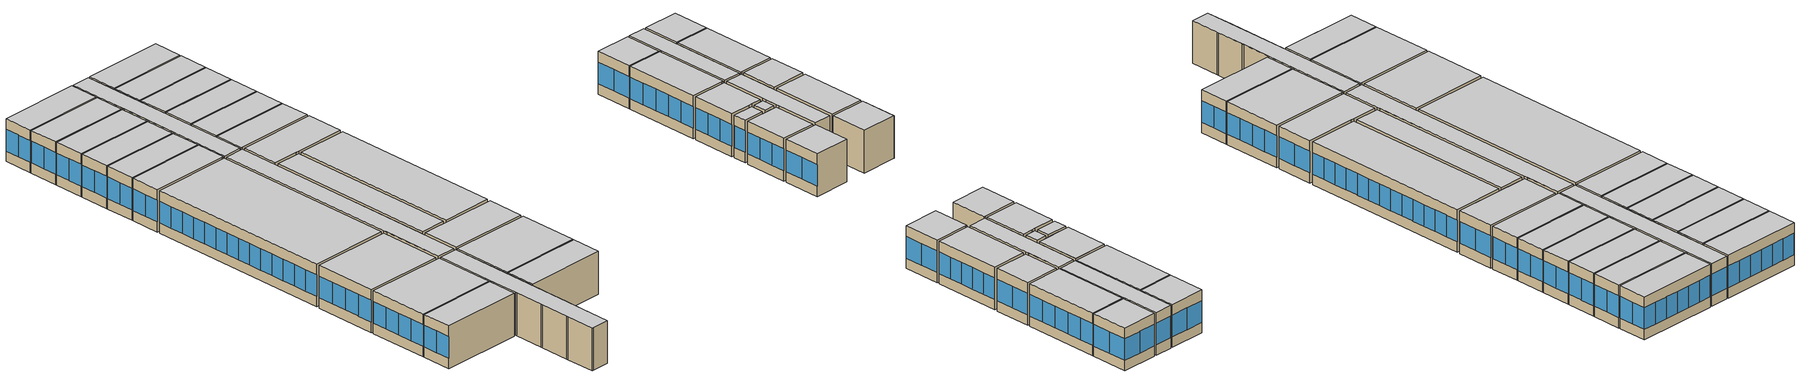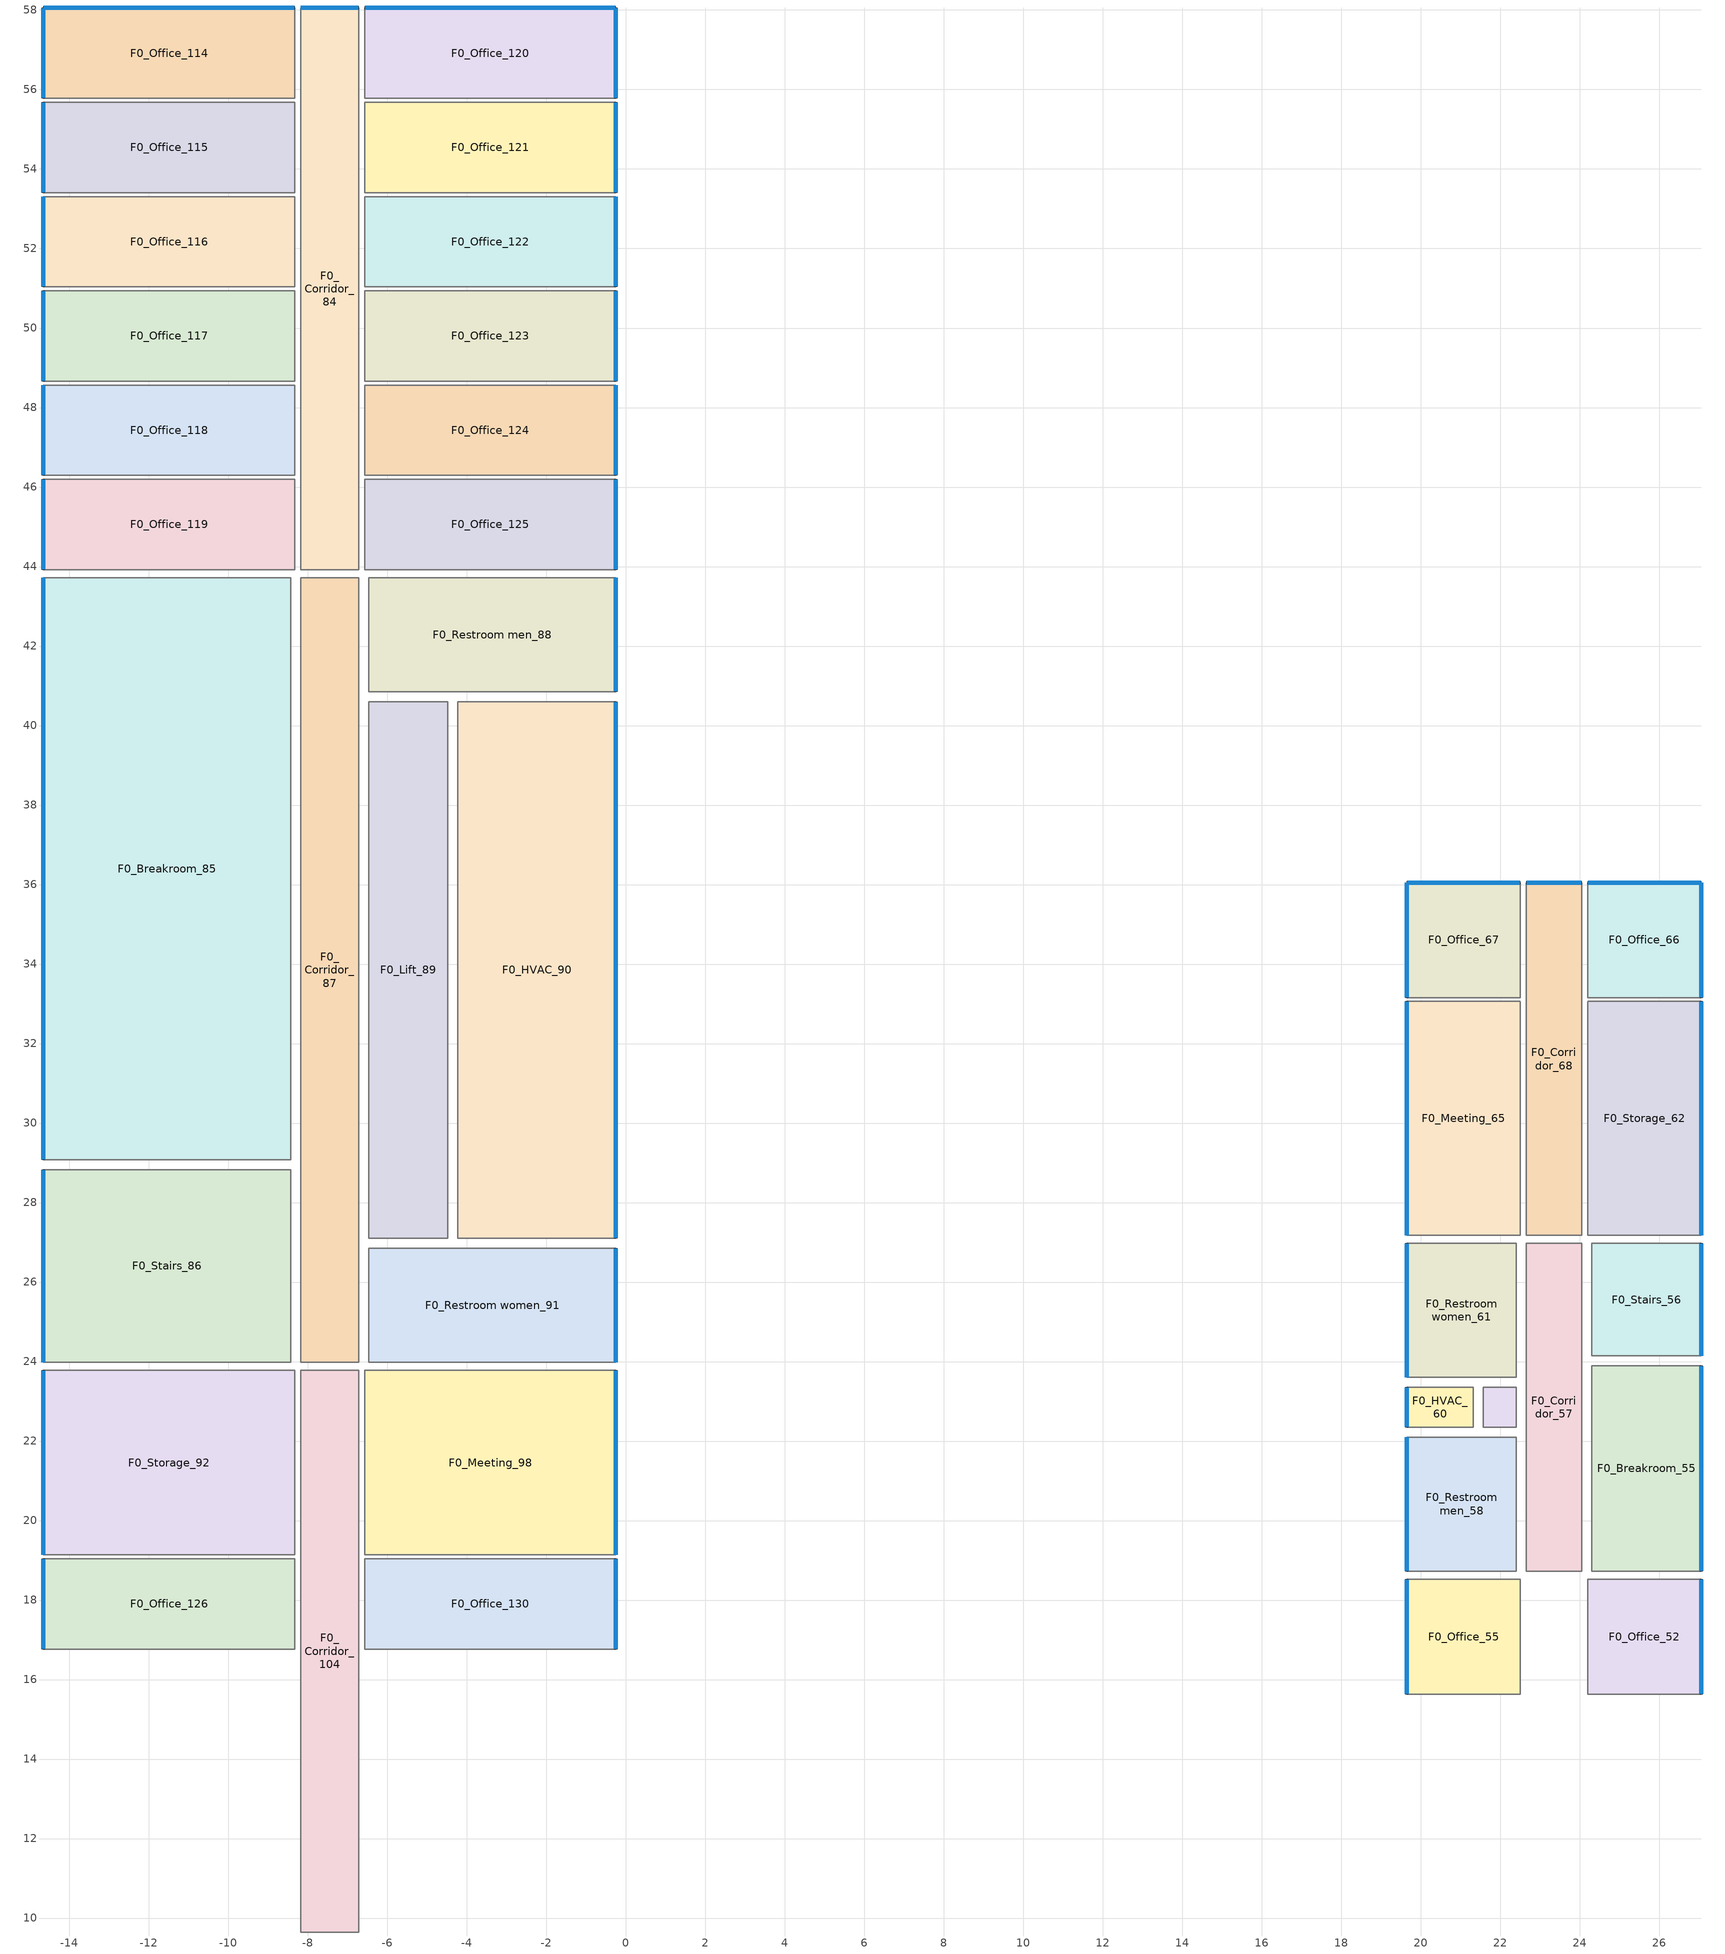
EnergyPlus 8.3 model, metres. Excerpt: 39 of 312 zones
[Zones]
F0_Office_52
 floor to F0_Office_33 (Geschossdecke): 27.05,15.63 24.2,15.63 24.2,18.53 27.05,18.53 z7.15
 wall outside (Aussenwand): 27.05,15.63 27.05,18.53 z7.15:10.43
 wall to F0_Corridor_54 (BüroTrennwandFlur): 24.2,18.53 24.2,15.63 z7.15:10.42
 wall adiabatic (BüroTrennwandFlur): 24.3,18.53 24.2,18.53 z7.15:10.42
 wall to F0_Breakroom_55 (BürotrennwandKern): 27.05,18.53 24.3,18.53 z7.15:10.42
 wall to F0_Office_51 (Bürotrennwand): 24.2,15.63 27.05,15.63 z7.15:10.42
 window (WindowConstruction_1001): 27.05,15.64 27.05,17.08 / 27.05,17.09 27.05,18.52 z7.95:9.6
 ceiling to F0_Office_73 (Geschossdecke_Rev): 27.05,18.53 24.2,18.53 24.2,15.63 27.05,15.63 z10.43
F0_Office_55
 floor to F0_Office_36 (Geschossdecke): 22.5,15.63 19.65,15.63 19.65,18.53 22.5,18.53 z7.15
 wall outside (Aussenwand): 19.65,18.53 19.65,15.63 z7.15:10.43
 wall adiabatic (BüroTrennwandFlur): 22.5,18.53 22.4,18.53 z7.15:10.42
 wall to F0_Restroom men_58 (BürotrennwandKern): 22.4,18.53 19.65,18.53 z7.15:10.42
 wall to F0_Corridor_54 (BüroTrennwandFlur): 22.5,15.63 22.5,18.53 z7.15:10.42
 wall to F0_Office_54 (Bürotrennwand): 19.65,15.63 22.5,15.63 z7.15:10.42
 window (WindowConstruction_1001): 19.65,18.52 19.65,17.09 / 19.65,17.08 19.65,15.64 z7.95:9.6
 ceiling to F0_Office_76 (Geschossdecke_Rev): 22.5,18.53 19.65,18.53 19.65,15.63 22.5,15.63 z10.43
F0_Office_66
 floor to F0_Office_48 (Geschossdecke): 27.05,33.16 24.2,33.16 24.2,36.05 27.05,36.05 z7.15
 wall outside (Aussenwand): 27.05,33.16 27.05,36.05 24.2,36.05 z7.15:10.43
 wall to F0_Corridor_68 (BüroTrennwandFlur): 24.2,36.05 24.2,33.16 z7.15:10.42
 wall to F0_Storage_62 (Bürotrennwand): 24.2,33.16 27.05,33.16 z7.15:10.42
 window (WindowConstruction_1001): 27.04,36.05 25.63,36.05 / 25.62,36.05 24.21,36.05 / 27.05,33.17 27.05,34.6 / 27.05,34.61 27.05,36.04 z7.95:9.6
 ceiling to F0_Office_87 (Geschossdecke_Rev): 27.05,36.05 24.2,36.05 24.2,33.16 27.05,33.16 z10.43
F0_Office_67
 floor to F0_Office_49 (Geschossdecke): 22.5,33.16 19.65,33.16 19.65,36.05 22.5,36.05 z7.15
 wall outside (Aussenwand): 22.5,36.05 19.65,36.05 19.65,33.16 z7.15:10.43
 wall to F0_Corridor_68 (BüroTrennwandFlur): 22.5,33.16 22.5,36.05 z7.15:10.42
 wall to F0_Meeting_65 (Bürotrennwand): 19.65,33.16 22.5,33.16 z7.15:10.42
 window (WindowConstruction_1001): 19.65,36.04 19.65,34.61 / 19.65,34.6 19.65,33.17 / 22.49,36.05 21.08,36.05 / 21.07,36.05 19.66,36.05 z7.95:9.6
 ceiling to F0_Office_90 (Geschossdecke_Rev): 22.5,36.05 19.65,36.05 19.65,33.16 22.5,33.16 z10.43
F0_Corridor_68
 floor to F0_Corridor_45 (Geschossdecke): 24.05,27.17 22.65,27.17 22.65,36.05 24.05,36.05 z7.15
 wall outside (Aussenwand): 24.05,36.05 22.65,36.05 z7.15:10.43
 wall adiabatic (BüroTrennwandFlur): 22.65,33.16 22.65,33.06 / 24.05,33.06 24.05,33.16 z7.15:10.42
 wall to F0_Meeting_65 (BüroTrennwandFlur): 22.65,33.06 22.65,27.17 z7.15:10.42
 wall to F0_Storage_62 (BüroTrennwandFlur): 24.05,27.17 24.05,33.06 z7.15:10.42
 wall to F0_Corridor_57 (BürotrennwandKern): 22.65,27.17 24.05,27.17 z7.15:10.42
 window (WindowConstruction_1001): 24.04,36.05 22.66,36.05 z7.95:9.61
 ceiling to F0_Corridor_91 (Geschossdecke_Rev): 24.05,36.05 22.65,36.05 22.65,27.17 24.05,27.17 z10.43
F0_Storage_62
 floor to F0_Storage_39 (Geschossdecke): 27.05,27.17 24.2,27.17 24.2,33.06 27.05,33.06 z7.15
 wall outside (Aussenwand): 27.05,27.17 27.05,33.06 z7.15:10.43
 wall adiabatic (BüroTrennwandFlur): 24.2,27.17 24.3,27.17 z7.15:10.42
 wall to F0_Stairs_56 (BürotrennwandKern): 24.3,27.17 27.05,27.17 z7.15:10.42
 window (WindowConstruction_1001): 27.05,27.18 27.05,28.35 / 27.05,28.36 27.05,29.52 / 27.05,29.53 27.05,30.7 / 27.05,30.71 27.05,31.87 / 27.05,31.88 27.05,33.05 z7.95:9.6
 ceiling to F0_Storage_85 (Geschossdecke_Rev): 27.05,33.06 24.2,33.06 24.2,27.17 27.05,27.17 z10.43
F0_Meeting_65
 floor to F0_Meeting_42 (Geschossdecke): 22.5,27.17 19.65,27.17 19.65,33.06 22.5,33.06 z7.15
 wall outside (Aussenwand): 19.65,33.06 19.65,27.17 z7.15:10.43
 wall adiabatic (BüroTrennwandFlur): 22.4,27.17 22.5,27.17 z7.15:10.42
 wall to F0_Restroom women_61 (BürotrennwandKern): 19.65,27.17 22.4,27.17 z7.15:10.42
 window (WindowConstruction_1001): 19.65,33.05 19.65,31.88 / 19.65,31.87 19.65,30.71 / 19.65,30.7 19.65,29.53 / 19.65,29.52 19.65,28.36 / 19.65,28.35 19.65,27.18 z7.95:9.6
 ceiling to F0_Meeting_88 (Geschossdecke_Rev): 22.5,33.06 19.65,33.06 19.65,27.17 22.5,27.17 z10.43
F0_Breakroom_55
 floor to F0_Breakroom_32 (Geschossdecke): 27.05,18.73 24.3,18.73 24.3,23.89 27.05,23.89 z7.15
 wall outside (Aussenwand): 27.05,18.73 27.05,23.89 z7.15:10.43
 wall to F0_Corridor_57 (TreppeKern): 24.3,23.89 24.3,18.73 z7.15:10.42
 wall to F0_Stairs_56 (TreppeKern): 27.05,23.89 24.3,23.89 z7.15:10.42
 window (WindowConstruction_1001): 27.05,18.74 27.05,19.76 / 27.05,19.77 27.05,20.79 / 27.05,20.8 27.05,21.82 / 27.05,21.83 27.05,22.85 / 27.05,22.86 27.05,23.88 z7.95:9.61
 ceiling to F0_Breakroom_78 (Geschossdecke_Rev): 27.05,23.89 24.3,23.89 24.3,18.73 27.05,18.73 z10.43
F0_Restroom men_58
 floor to F0_Restroom men_35 (Geschossdecke): 22.4,18.73 19.65,18.73 19.65,22.1 22.4,22.1 z7.15
 wall outside (Aussenwand): 19.65,22.1 19.65,18.73 z7.15:10.43
 wall adiabatic (BüroTrennwandFlur): 21.57,22.1 21.32,22.1 z7.15:10.42
 wall to F0_Lift_59 (TreppeKern): 22.4,22.1 21.57,22.1 z7.15:10.42
 wall to F0_HVAC_60 (TreppeKern): 21.32,22.1 19.65,22.1 z7.15:10.42
 wall to F0_Corridor_57 (TreppeKern): 22.4,18.73 22.4,22.1 z7.15:10.42
 window (WindowConstruction_1001): 19.65,22.09 19.65,20.98 / 19.65,20.97 19.65,19.86 / 19.65,19.85 19.65,18.74 z7.95:9.61
 ceiling to F0_Restroom men_81 (Geschossdecke_Rev): 22.4,22.1 19.65,22.1 19.65,18.73 22.4,18.73 z10.43
F0_Corridor_57
 floor to F0_Corridor_34 (Geschossdecke): 24.05,18.73 22.65,18.73 22.65,26.97 24.05,26.97 z7.15
 wall adiabatic (BüroTrennwandFlur): 22.65,22.35 22.65,22.1 / 22.65,23.6 22.65,23.35 / 24.05,23.89 24.05,24.14 z7.15:10.42
 wall to F0_Lift_59 (TreppeKern): 22.65,23.35 22.65,22.35 z7.15:10.42
 wall to F0_Restroom women_61 (TreppeKern): 22.65,26.97 22.65,23.6 z7.15:10.42
 wall to F0_Stairs_56 (TreppeKern): 24.05,24.14 24.05,26.97 z7.15:10.42
 wall to F0_Corridor_54 (BürotrennwandKern): 22.65,18.73 24.05,18.73 z7.15:10.42
 ceiling to F0_Corridor_80 (Geschossdecke_Rev): 24.05,26.97 22.65,26.97 22.65,18.73 24.05,18.73 z10.43
F0_Lift_59
 floor to F0_Lift_36 (Geschossdecke): 22.4,22.35 21.57,22.35 21.57,23.35 22.4,23.35 z7.15
 wall to F0_HVAC_60 (TreppeKern): 21.57,23.35 21.57,22.35 z7.15:10.42
 wall to F0_Restroom women_61 (TreppeKern): 22.4,23.35 21.57,23.35 z7.15:10.42
 ceiling to F0_Lift_82 (Geschossdecke_Rev): 22.4,23.35 21.57,23.35 21.57,22.35 22.4,22.35 z10.43
F0_HVAC_60
 floor to F0_HVAC_37 (Geschossdecke): 21.32,22.35 19.65,22.35 19.65,23.35 21.32,23.35 z7.15
 wall outside (Aussenwand): 19.65,23.35 19.65,22.35 z7.15:10.43
 wall to F0_Restroom women_61 (TreppeKern): 21.32,23.35 19.65,23.35 z7.15:10.42
 window (WindowConstruction_1001): 19.65,23.34 19.65,22.36 z7.95:9.62
 ceiling to F0_HVAC_83 (Geschossdecke_Rev): 21.32,23.35 19.65,23.35 19.65,22.35 21.32,22.35 z10.43
F0_Stairs_56
 floor to F0_Stairs_33 (Geschossdecke): 27.05,24.14 24.3,24.14 24.3,26.97 27.05,26.97 z7.15
 wall outside (Aussenwand): 27.05,24.14 27.05,26.97 z7.15:10.43
 window (WindowConstruction_1001): 27.05,24.15 27.05,25.55 / 27.05,25.56 27.05,26.96 z7.95:9.61
 ceiling to F0_Stairs_79 (Geschossdecke_Rev): 27.05,26.97 24.3,26.97 24.3,24.14 27.05,24.14 z10.43
F0_Restroom women_61
 floor to F0_Restroom women_38 (Geschossdecke): 22.4,23.6 19.65,23.6 19.65,26.97 22.4,26.97 z7.15
 wall outside (Aussenwand): 19.65,26.97 19.65,23.6 z7.15:10.43
 wall adiabatic (BüroTrennwandFlur): 21.32,23.6 21.57,23.6 z7.15:10.42
 window (WindowConstruction_1001): 19.65,26.96 19.65,25.85 / 19.65,25.84 19.65,24.73 / 19.65,24.72 19.65,23.61 z7.95:9.61
 ceiling to F0_Restroom women_84 (Geschossdecke_Rev): 22.4,26.97 19.65,26.97 19.65,23.6 22.4,23.6 z10.43
F0_Office_114
 floor to F0_Office_94 (Geschossdecke): -8.33,55.78 -14.65,55.78 -14.65,58.05 -8.33,58.05 z7.15
 wall outside (Aussenwand): -8.33,58.05 -14.65,58.05 -14.65,55.78 z7.15:10.43
 wall to F0_Corridor_84 (BüroTrennwandFlur): -8.33,55.78 -8.33,58.05 z7.15:10.42
 wall to F0_Office_115 (Bürotrennwand): -14.65,55.78 -8.33,55.78 z7.15:10.42
 window (WindowConstruction_1001): -14.65,58.04 -14.65,56.92 / -14.65,56.91 -14.65,55.79 / -8.34,58.05 -9.38,58.05 / -9.39,58.05 -10.43,58.05 / -10.44,58.05 -11.49,58.05 / -11.5,58.05 -12.54,58.05 / -12.55,58.05 -13.59,58.05 / -13.6,58.05 -14.64,58.05 z7.95:9.61
 ceiling to F0_Office_134 (Geschossdecke_Rev): -8.33,58.05 -14.65,58.05 -14.65,55.78 -8.33,55.78 z10.43
F0_Office_115
 floor to F0_Office_95 (Geschossdecke): -8.33,53.41 -14.65,53.41 -14.65,55.68 -8.33,55.68 z7.15
 wall outside (Aussenwand): -14.65,55.68 -14.65,53.41 z7.15:10.43
 wall to F0_Corridor_84 (BüroTrennwandFlur): -8.33,53.41 -8.33,55.68 z7.15:10.42
 wall to F0_Office_116 (Bürotrennwand): -14.65,53.41 -8.33,53.41 z7.15:10.42
 window (WindowConstruction_1001): -14.65,55.67 -14.65,54.55 / -14.65,54.54 -14.65,53.42 z7.95:9.61
 ceiling to F0_Office_135 (Geschossdecke_Rev): -8.33,55.68 -14.65,55.68 -14.65,53.41 -8.33,53.41 z10.43
F0_Office_116
 floor to F0_Office_96 (Geschossdecke): -8.33,51.03 -14.65,51.03 -14.65,53.31 -8.33,53.31 z7.15
 wall outside (Aussenwand): -14.65,53.31 -14.65,51.04 z7.15:10.43
 wall to F0_Corridor_84 (BüroTrennwandFlur): -8.33,51.03 -8.33,53.31 z7.15:10.42
 wall to F0_Office_117 (Bürotrennwand): -14.65,51.04 -8.33,51.04 z7.15:10.42
 window (WindowConstruction_1001): -14.65,53.3 -14.65,52.18 / -14.65,52.17 -14.65,51.05 z7.95:9.61
 ceiling to F0_Office_136 (Geschossdecke_Rev): -8.33,53.31 -14.65,53.31 -14.65,51.03 -8.33,51.03 z10.43
F0_Office_117
 floor to F0_Office_97 (Geschossdecke): -8.33,48.66 -14.65,48.66 -14.65,50.94 -8.33,50.94 z7.15
 wall outside (Aussenwand): -14.65,50.94 -14.65,48.66 z7.15:10.43
 wall to F0_Corridor_84 (BüroTrennwandFlur): -8.33,48.66 -8.33,50.94 z7.15:10.42
 wall to F0_Office_118 (Bürotrennwand): -14.65,48.66 -8.33,48.66 z7.15:10.42
 window (WindowConstruction_1001): -14.65,50.93 -14.65,49.8 / -14.65,49.8 -14.65,48.67 z7.95:9.61
 ceiling to F0_Office_137 (Geschossdecke_Rev): -8.33,50.94 -14.65,50.94 -14.65,48.66 -8.33,48.66 z10.43
F0_Office_118
 floor to F0_Office_98 (Geschossdecke): -8.33,46.29 -14.65,46.29 -14.65,48.56 -8.33,48.56 z7.15
 wall outside (Aussenwand): -14.65,48.56 -14.65,46.29 z7.15:10.43
 wall to F0_Corridor_84 (BüroTrennwandFlur): -8.33,46.29 -8.33,48.56 z7.15:10.42
 wall to F0_Office_119 (Bürotrennwand): -14.65,46.29 -8.33,46.29 z7.15:10.42
 window (WindowConstruction_1001): -14.65,48.55 -14.65,47.43 / -14.65,47.42 -14.65,46.3 z7.95:9.61
 ceiling to F0_Office_138 (Geschossdecke_Rev): -8.33,48.56 -14.65,48.56 -14.65,46.29 -8.33,46.29 z10.43
F0_Office_119
 floor to F0_Office_99 (Geschossdecke): -8.33,43.92 -14.65,43.92 -14.65,46.19 -8.33,46.19 z7.15
 wall outside (Aussenwand): -14.65,46.19 -14.65,43.92 z7.15:10.43
 wall to F0_Corridor_84 (BüroTrennwandFlur): -8.33,43.92 -8.33,46.19 z7.15:10.42
 wall adiabatic (BüroTrennwandFlur): -8.43,43.92 -8.33,43.92 z7.15:10.42
 wall to F0_Breakroom_85 (BürotrennwandKern): -14.65,43.92 -8.43,43.92 z7.15:10.42
 window (WindowConstruction_1001): -14.65,46.18 -14.65,45.06 / -14.65,45.05 -14.65,43.93 z7.95:9.61
 ceiling to F0_Office_139 (Geschossdecke_Rev): -8.33,46.19 -14.65,46.19 -14.65,43.92 -8.33,43.92 z10.43
F0_Office_120
 floor to F0_Office_100 (Geschossdecke): -0.25,55.78 -6.57,55.78 -6.57,58.05 -0.25,58.05 z7.15
 wall outside (Aussenwand): -0.25,55.78 -0.25,58.05 -6.57,58.05 z7.15:10.43
 wall to F0_Office_121 (Bürotrennwand): -6.57,55.78 -0.25,55.78 z7.15:10.42
 wall to F0_Corridor_84 (BüroTrennwandFlur): -6.57,58.05 -6.57,55.78 z7.15:10.42
 window (WindowConstruction_1001): -0.25,55.79 -0.25,56.91 / -0.25,56.92 -0.25,58.04 / -0.26,58.05 -1.3,58.05 / -1.31,58.05 -2.35,58.05 / -2.36,58.05 -3.4,58.05 / -3.41,58.05 -4.46,58.05 / -4.47,58.05 -5.51,58.05 / -5.52,58.05 -6.56,58.05 z7.95:9.61
 ceiling to F0_Office_140 (Geschossdecke_Rev): -0.25,58.05 -6.57,58.05 -6.57,55.78 -0.25,55.78 z10.43
F0_Office_121
 floor to F0_Office_101 (Geschossdecke): -0.25,53.41 -6.57,53.41 -6.57,55.68 -0.25,55.68 z7.15
 wall outside (Aussenwand): -0.25,53.41 -0.25,55.68 z7.15:10.43
 wall to F0_Office_122 (Bürotrennwand): -6.57,53.41 -0.25,53.41 z7.15:10.42
 wall to F0_Corridor_84 (BüroTrennwandFlur): -6.57,55.68 -6.57,53.41 z7.15:10.42
 window (WindowConstruction_1001): -0.25,53.42 -0.25,54.54 / -0.25,54.55 -0.25,55.67 z7.95:9.61
 ceiling to F0_Office_141 (Geschossdecke_Rev): -0.25,55.68 -6.57,55.68 -6.57,53.41 -0.25,53.41 z10.43
F0_Office_122
 floor to F0_Office_102 (Geschossdecke): -0.25,51.03 -6.57,51.03 -6.57,53.31 -0.25,53.31 z7.15
 wall outside (Aussenwand): -0.25,51.04 -0.25,53.31 z7.15:10.43
 wall to F0_Office_123 (Bürotrennwand): -6.57,51.04 -0.25,51.04 z7.15:10.42
 wall to F0_Corridor_84 (BüroTrennwandFlur): -6.57,53.31 -6.57,51.03 z7.15:10.42
 window (WindowConstruction_1001): -0.25,51.05 -0.25,52.17 / -0.25,52.18 -0.25,53.3 z7.95:9.61
 ceiling to F0_Office_142 (Geschossdecke_Rev): -0.25,53.31 -6.57,53.31 -6.57,51.03 -0.25,51.03 z10.43
F0_Office_123
 floor to F0_Office_103 (Geschossdecke): -0.25,48.66 -6.57,48.66 -6.57,50.94 -0.25,50.94 z7.15
 wall outside (Aussenwand): -0.25,48.66 -0.25,50.94 z7.15:10.43
 wall to F0_Office_124 (Bürotrennwand): -6.57,48.66 -0.25,48.66 z7.15:10.42
 wall to F0_Corridor_84 (BüroTrennwandFlur): -6.57,50.94 -6.57,48.66 z7.15:10.42
 window (WindowConstruction_1001): -0.25,48.67 -0.25,49.8 / -0.25,49.8 -0.25,50.93 z7.95:9.61
 ceiling to F0_Office_143 (Geschossdecke_Rev): -0.25,50.94 -6.57,50.94 -6.57,48.66 -0.25,48.66 z10.43
F0_Office_124
 floor to F0_Office_104 (Geschossdecke): -0.25,46.29 -6.57,46.29 -6.57,48.56 -0.25,48.56 z7.15
 wall outside (Aussenwand): -0.25,46.29 -0.25,48.56 z7.15:10.43
 wall to F0_Office_125 (Bürotrennwand): -6.57,46.29 -0.25,46.29 z7.15:10.42
 wall to F0_Corridor_84 (BüroTrennwandFlur): -6.57,48.56 -6.57,46.29 z7.15:10.42
 window (WindowConstruction_1001): -0.25,46.3 -0.25,47.42 / -0.25,47.43 -0.25,48.55 z7.95:9.61
 ceiling to F0_Office_144 (Geschossdecke_Rev): -0.25,48.56 -6.57,48.56 -6.57,46.29 -0.25,46.29 z10.43
F0_Office_125
 floor to F0_Office_105 (Geschossdecke): -0.25,43.92 -6.57,43.92 -6.57,46.19 -0.25,46.19 z7.15
 wall outside (Aussenwand): -0.25,43.92 -0.25,46.19 z7.15:10.43
 wall adiabatic (BüroTrennwandFlur): -6.57,43.92 -6.47,43.92 z7.15:10.42
 wall to F0_Restroom men_88 (BürotrennwandKern): -6.47,43.92 -0.25,43.92 z7.15:10.42
 wall to F0_Corridor_84 (BüroTrennwandFlur): -6.57,46.19 -6.57,43.92 z7.15:10.42
 window (WindowConstruction_1001): -0.25,43.93 -0.25,45.05 / -0.25,45.06 -0.25,46.18 z7.95:9.61
 ceiling to F0_Office_145 (Geschossdecke_Rev): -0.25,46.19 -6.57,46.19 -6.57,43.92 -0.25,43.92 z10.43
F0_Corridor_84
 floor to F0_Corridor_49 (Geschossdecke): -6.72,43.92 -8.18,43.92 -8.18,58.05 -6.72,58.05 z7.15
 wall outside (Aussenwand): -6.72,58.05 -8.18,58.05 z7.15:10.43
 wall adiabatic (BüroTrennwandFlur): -6.72,55.68 -6.72,55.78 / -6.72,50.94 -6.72,51.03 / -6.72,46.19 -6.72,46.29 / -6.72,48.56 -6.72,48.66 / -6.72,53.31 -6.72,53.41 / -8.18,55.78 -8.18,55.68 / -8.18,51.03 -8.18,50.94 / -8.18,46.29 -8.18,46.19 / -8.18,48.66 -8.18,48.56 / -8.18,53.41 -8.18,53.31 z7.15:10.42
 wall to F0_Corridor_87 (BürotrennwandKern): -8.18,43.92 -6.72,43.92 z7.15:10.42
 window (WindowConstruction_1001): -6.73,58.05 -8.17,58.05 z7.95:9.61
 ceiling to F0_Corridor_119 (Geschossdecke_Rev): -6.72,58.05 -8.18,58.05 -8.18,43.92 -6.72,43.92 z10.43
F0_Office_126
 floor to F0_Office_106 (Geschossdecke): -8.33,16.76 -14.65,16.76 -14.65,19.04 -8.33,19.04 z7.15
 wall outside (Aussenwand): -14.65,19.04 -14.65,16.76 z7.15:10.43
 wall to F0_Corridor_104 (BüroTrennwandFlur): -8.33,16.76 -8.33,19.04 z7.15:10.42
 wall to F0_Office_127 (Bürotrennwand): -14.65,16.76 -8.33,16.76 z7.15:10.42
 wall to F0_Storage_92 (Bürotrennwand): -8.33,19.04 -14.65,19.04 z7.15:10.42
 window (WindowConstruction_1001): -14.65,19.03 -14.65,17.91 / -14.65,17.89 -14.65,16.77 z7.95:9.61
 ceiling to F0_Office_146 (Geschossdecke_Rev): -8.33,19.04 -14.65,19.04 -14.65,16.76 -8.33,16.76 z10.43
F0_Office_130
 floor to F0_Office_110 (Geschossdecke): -0.25,16.76 -6.57,16.76 -6.57,19.04 -0.25,19.04 z7.15
 wall outside (Aussenwand): -0.25,16.76 -0.25,19.04 z7.15:10.43
 wall to F0_Office_131 (Bürotrennwand): -6.57,16.76 -0.25,16.76 z7.15:10.42
 wall to F0_Corridor_104 (BüroTrennwandFlur): -6.57,19.04 -6.57,16.76 z7.15:10.42
 wall to F0_Meeting_98 (Bürotrennwand): -0.25,19.04 -6.57,19.04 z7.15:10.42
 window (WindowConstruction_1001): -0.25,16.77 -0.25,17.89 / -0.25,17.91 -0.25,19.03 z7.95:9.61
 ceiling to F0_Office_150 (Geschossdecke_Rev): -0.25,19.04 -6.57,19.04 -6.57,16.76 -0.25,16.76 z10.43
F0_Corridor_104
 floor to F0_Corridor_70 (Geschossdecke): -6.72,9.65 -8.18,9.65 -8.18,23.78 -6.72,23.78 z7.15
 wall adiabatic (BüroTrennwandFlur): -6.72,19.04 -6.72,19.14 / -6.72,14.29 -6.72,14.39 / -6.72,11.92 -6.72,12.02 / -6.72,16.66 -6.72,16.76 / -8.18,9.65 -8.08,9.65 / -8.18,19.14 -8.18,19.04 / -8.18,14.39 -8.18,14.29 / -8.18,12.02 -8.18,11.92 / -8.18,16.76 -8.18,16.66 z7.15:10.42
 wall to F0_Office_131 (BüroTrennwandFlur): -6.72,14.39 -6.72,16.66 z7.15:10.42
 wall to F0_Office_132 (BüroTrennwandFlur): -6.72,12.02 -6.72,14.29 z7.15:10.42
 wall to F0_Office_133 (BüroTrennwandFlur): -6.72,9.65 -6.72,11.92 z7.15:10.42
 wall to F0_Meeting_98 (BüroTrennwandFlur): -6.72,19.14 -6.72,23.78 z7.15:10.42
 wall to F4_OpenSpace_164 (BürotrennwandKern): -8.08,9.65 -6.72,9.65 z7.15:10.42
 wall to F0_Office_127 (BüroTrennwandFlur): -8.18,16.66 -8.18,14.39 z7.15:10.42
 wall to F0_Office_128 (BüroTrennwandFlur): -8.18,14.29 -8.18,12.02 z7.15:10.42
 wall to F0_Office_129 (BüroTrennwandFlur): -8.18,11.92 -8.18,9.65 z7.15:10.42
 wall to F0_Storage_92 (BüroTrennwandFlur): -8.18,23.78 -8.18,19.14 z7.15:10.42
 wall to F0_Corridor_87 (BürotrennwandKern): -6.72,23.78 -8.18,23.78 z7.15:10.42
 ceiling to F0_Corridor_139 (Geschossdecke_Rev): -6.72,23.78 -8.18,23.78 -8.18,9.65 -6.72,9.65 z10.43
F0_Storage_92
 floor to F0_Storage_57 (Geschossdecke): -8.33,19.14 -14.65,19.14 -14.65,23.78 -8.33,23.78 z7.15
 wall outside (Aussenwand): -14.65,23.78 -14.65,19.14 z7.15:10.43
 wall adiabatic (BüroTrennwandFlur): -8.33,23.78 -8.43,23.78 z7.15:10.42
 wall to F0_Stairs_86 (BürotrennwandKern): -8.43,23.78 -14.65,23.78 z7.15:10.42
 window (WindowConstruction_1001): -14.65,23.77 -14.65,22.62 / -14.65,22.61 -14.65,21.46 / -14.65,21.45 -14.65,20.3 / -14.65,20.29 -14.65,19.15 z7.95:9.61
 ceiling to F0_Storage_127 (Geschossdecke_Rev): -8.33,23.78 -14.65,23.78 -14.65,19.14 -8.33,19.14 z10.43
F0_Meeting_98
 floor to F0_Meeting_63 (Geschossdecke): -0.25,19.14 -6.57,19.14 -6.57,23.78 -0.25,23.78 z7.15
 wall outside (Aussenwand): -0.25,19.14 -0.25,23.78 z7.15:10.43
 wall adiabatic (BüroTrennwandFlur): -6.47,23.78 -6.57,23.78 z7.15:10.42
 wall to F0_Restroom women_91 (BürotrennwandKern): -0.25,23.78 -6.47,23.78 z7.15:10.42
 window (WindowConstruction_1001): -0.25,19.15 -0.25,20.29 / -0.25,20.3 -0.25,21.45 / -0.25,21.46 -0.25,22.61 / -0.25,22.62 -0.25,23.77 z7.95:9.61
 ceiling to F0_Meeting_133 (Geschossdecke_Rev): -0.25,23.78 -6.57,23.78 -6.57,19.14 -0.25,19.14 z10.43
F0_Breakroom_85
 floor to F0_Breakroom_50 (Geschossdecke): -8.43,29.08 -14.65,29.08 -14.65,43.72 -8.43,43.72 z7.15
 wall outside (Aussenwand): -14.65,43.72 -14.65,29.08 z7.15:10.43
 wall to F0_Corridor_87 (TreppeKern): -8.43,29.08 -8.43,43.72 z7.15:10.42
 wall to F0_Stairs_86 (TreppeKern): -14.65,29.08 -8.43,29.08 z7.15:10.42
 window (WindowConstruction_1001): -14.65,43.71 -14.65,42.68 / -14.65,42.67 -14.65,41.63 / -14.65,41.62 -14.65,40.59 / -14.65,40.58 -14.65,39.54 / -14.65,39.53 -14.65,38.49 / -14.65,38.48 -14.65,37.45 / -14.65,37.44 -14.65,36.4 / -14.65,36.39 -14.65,35.36 / -14.65,35.35 -14.65,34.31 / -14.65,34.3 -14.65,33.27 / -14.65,33.26 -14.65,32.22 / -14.65,32.21 -14.65,31.18 / -14.65,31.17 -14.65,30.13 / -14.65,30.12 -14.65,29.09 z7.95:9.6
 ceiling to F0_Breakroom_120 (Geschossdecke_Rev): -8.43,43.72 -14.65,43.72 -14.65,29.08 -8.43,29.08 z10.43
F0_Restroom men_88
 floor to F0_Restroom men_53 (Geschossdecke): -0.25,40.85 -6.47,40.85 -6.47,43.72 -0.25,43.72 z7.15
 wall outside (Aussenwand): -0.25,40.85 -0.25,43.72 z7.15:10.43
 wall adiabatic (BüroTrennwandFlur): -4.48,40.85 -4.23,40.85 z7.15:10.42
 wall to F0_Lift_89 (TreppeKern): -6.47,40.85 -4.48,40.85 z7.15:10.42
 wall to F0_HVAC_90 (TreppeKern): -4.23,40.85 -0.25,40.85 z7.15:10.42
 wall to F0_Corridor_87 (TreppeKern): -6.47,43.72 -6.47,40.85 z7.15:10.42
 window (WindowConstruction_1001): -0.25,40.86 -0.25,42.28 / -0.25,42.29 -0.25,43.71 z7.95:9.6
 ceiling to F0_Restroom men_123 (Geschossdecke_Rev): -0.25,43.72 -6.47,43.72 -6.47,40.85 -0.25,40.85 z10.43
F0_Corridor_87
 floor to F0_Corridor_52 (Geschossdecke): -6.72,23.98 -8.18,23.98 -8.18,43.72 -6.72,43.72 z7.15
 wall adiabatic (BüroTrennwandFlur): -6.72,26.85 -6.72,27.1 / -6.72,40.6 -6.72,40.85 / -8.18,29.08 -8.18,28.83 z7.15:10.42
 wall to F0_Lift_89 (TreppeKern): -6.72,27.1 -6.72,40.6 z7.15:10.42
 wall to F0_Restroom women_91 (TreppeKern): -6.72,23.98 -6.72,26.85 z7.15:10.42
 wall to F0_Stairs_86 (TreppeKern): -8.18,28.83 -8.18,23.98 z7.15:10.42
 ceiling to F0_Corridor_122 (Geschossdecke_Rev): -6.72,43.72 -8.18,43.72 -8.18,23.98 -6.72,23.98 z10.43
F0_Lift_89
 floor to F0_Lift_54 (Geschossdecke): -4.48,27.1 -6.47,27.1 -6.47,40.6 -4.48,40.6 z7.15
 wall to F0_HVAC_90 (TreppeKern): -4.48,27.1 -4.48,40.6 z7.15:10.42
 wall to F0_Restroom women_91 (TreppeKern): -6.47,27.1 -4.48,27.1 z7.15:10.42
 ceiling to F0_Lift_124 (Geschossdecke_Rev): -4.48,40.6 -6.47,40.6 -6.47,27.1 -4.48,27.1 z10.43
F0_HVAC_90
 floor to F0_HVAC_55 (Geschossdecke): -0.25,27.1 -4.23,27.1 -4.23,40.6 -0.25,40.6 z7.15
 wall outside (Aussenwand): -0.25,27.1 -0.25,40.6 z7.15:10.43
 wall to F0_Restroom women_91 (TreppeKern): -4.23,27.1 -0.25,27.1 z7.15:10.42
 window (WindowConstruction_1001): -0.25,27.11 -0.25,28.14 / -0.25,28.15 -0.25,29.18 / -0.25,29.19 -0.25,30.21 / -0.25,30.23 -0.25,31.25 / -0.25,31.26 -0.25,32.29 / -0.25,32.3 -0.25,33.33 / -0.25,33.34 -0.25,34.36 / -0.25,34.37 -0.25,35.4 / -0.25,35.41 -0.25,36.44 / -0.25,36.45 -0.25,37.48 / -0.25,37.48 -0.25,38.51 / -0.25,38.52 -0.25,39.55 / -0.25,39.56 -0.25,40.59 z7.95:9.6
 ceiling to F0_HVAC_125 (Geschossdecke_Rev): -0.25,40.6 -4.23,40.6 -4.23,27.1 -0.25,27.1 z10.43
F0_Stairs_86
 floor to F0_Stairs_51 (Geschossdecke): -8.43,23.98 -14.65,23.98 -14.65,28.83 -8.43,28.83 z7.15
 wall outside (Aussenwand): -14.65,28.83 -14.65,23.98 z7.15:10.43
 window (WindowConstruction_1001): -14.65,28.82 -14.65,27.62 / -14.65,27.61 -14.65,26.41 / -14.65,26.4 -14.65,25.2 / -14.65,25.19 -14.65,23.99 z7.95:9.6
 ceiling to F0_Stairs_121 (Geschossdecke_Rev): -8.43,28.83 -14.65,28.83 -14.65,23.98 -8.43,23.98 z10.43
F0_Restroom women_91
 floor to F0_Restroom women_56 (Geschossdecke): -0.25,23.98 -6.47,23.98 -6.47,26.85 -0.25,26.85 z7.15
 wall outside (Aussenwand): -0.25,23.98 -0.25,26.85 z7.15:10.43
 wall adiabatic (BüroTrennwandFlur): -4.23,26.85 -4.48,26.85 z7.15:10.42
 window (WindowConstruction_1001): -0.25,23.99 -0.25,25.41 / -0.25,25.42 -0.25,26.84 z7.95:9.6
 ceiling to F0_Restroom women_126 (Geschossdecke_Rev): -0.25,26.85 -6.47,26.85 -6.47,23.98 -0.25,23.98 z10.43
[WindowMaterial:SimpleGlazingSystem]
WindowMat: 1.3, 0.5, 0.8
[Material]
Beton: MediumSmooth, 0.1, 2.3, 2000, 840, 0.9, 0.6, 0.6
Dämmung: MediumSmooth, 0.2, 0.035, 35, 150, 0.9, 0.6, 0.6
Estrich: MediumSmooth, 0.06, 1.4, 1500, 840, 0.9, 0.6, 0.6
Dämmung_1: MediumSmooth, 0.04, 0.035, 35, 150, 0.9, 0.6, 0.6
Beton_1: MediumSmooth, 0.2, 2.3, 2000, 840, 0.9, 0.6, 0.6
Gipskartonplatte: MediumSmooth, 0.0125, 0.7, 700, 840, 0.9, 0.6, 0.6
Dämmung_3: MediumSmooth, 0.125, 0.035, 35, 150, 0.9, 0.6, 0.6
Dämmung_4: MediumSmooth, 0.075, 0.035, 35, 150, 0.9, 0.6, 0.6
Beton_2: MediumSmooth, 0.25, 2.3, 2000, 840, 0.9, 0.6, 0.6
[Construction]
Aussenwand: Dämmung, Beton
Geschossdecke: Beton_1, Dämmung_1, Estrich
BüroTrennwandFlur: Gipskartonplatte, Dämmung_3, Gipskartonplatte
Bürotrennwand: Gipskartonplatte, Dämmung_4, Gipskartonplatte
BürotrennwandKern: Beton_1
TreppeKern: Beton_2
WindowConstruction_1001: WindowMat
Geschossdecke_Rev: Estrich, Dämmung_1, Beton_1
[Zone]
F0_Office_52; F0_Office_55; F0_Office_67: 0, 0, 0, 0, 1, 1, 3, 4.67961e-310, 8.2422, , , Yes
F0_Office_66: 0, 0, 0, 0, 1, 1, 3, 4.67961e-310, 8.24362, , , Yes
F0_Corridor_68: 0, 0, 0, 0, 1, 1, 3, 4.67961e-310, 12.4264, , , Yes
F0_Storage_62; F0_Meeting_65: 0, 0, 0, 0, 1, 1, 3, 4.67961e-310, 16.7694, , , Yes
F0_Breakroom_55: 0, 0, 0, 0, 1, 1, 3, 4.67961e-310, 14.201, , , Yes
F0_Restroom men_58: 0, 0, 0, 0, 1, 1, 3, 4.67961e-310, 9.27575, , , Yes
F0_Corridor_57: 0, 0, 0, 0, 1, 1, 3, 4.67961e-310, 11.5458, , , Yes
F0_Lift_59: 0, 0, 0, 0, 1, 1, 3, 4.67961e-310, 0.833, , , Yes
F0_HVAC_60: 0, 0, 0, 0, 1, 1, 3, 4.67961e-310, 1.667, , , Yes
F0_Stairs_56: 0, 0, 0, 0, 1, 1, 3, 4.67961e-310, 7.79075, , , Yes
F0_Restroom women_61: 0, 0, 0, 0, 1, 1, 3, 4.67961e-310, 9.2785, , , Yes
F0_Office_114; F0_Office_120: 0, 0, 0, 0, 1, 1, 3, 4.67961e-310, 14.3534, , , Yes
F0_Office_115; F0_Office_117; F0_Office_119; F0_Office_126: 0, 0, 0, 0, 1, 1, 3, 4.67961e-310, 14.3459, , , Yes
F0_Office_116; F0_Office_118: 0, 0, 0, 0, 1, 1, 3, 4.67961e-310, 14.3522, , , Yes
F0_Office_121; F0_Office_123; F0_Office_125; F0_Office_130: 0, 0, 0, 0, 1, 1, 3, 4.67961e-310, 14.3482, , , Yes
F0_Office_122; F0_Office_124: 0, 0, 0, 0, 1, 1, 3, 4.67961e-310, 14.3545, , , Yes
F0_Corridor_84: 0, 0, 0, 0, 1, 1, 3, 4.67961e-310, 20.699, , , Yes
F0_Corridor_104: 0, 0, 0, 0, 1, 1, 3, 4.67961e-310, 20.6975, , , Yes
F0_Storage_92: 0, 0, 0, 0, 1, 1, 3, 4.67961e-310, 29.3298, , , Yes
F0_Meeting_98: 0, 0, 0, 0, 1, 1, 3, 4.67961e-310, 29.3345, , , Yes
F0_Breakroom_85: 0, 0, 0, 0, 1, 1, 3, 4.67961e-310, 91.048, , , Yes
F0_Restroom men_88: 0, 0, 0, 0, 1, 1, 3, 4.67961e-310, 17.8768, , , Yes
F0_Corridor_87: 0, 0, 0, 0, 1, 1, 3, 4.67961e-310, 28.9235, , , Yes
F0_Lift_89: 0, 0, 0, 0, 1, 1, 3, 4.67961e-310, 26.8376, , , Yes
F0_HVAC_90: 0, 0, 0, 0, 1, 1, 3, 4.67961e-310, 53.6886, , , Yes
F0_Stairs_86: 0, 0, 0, 0, 1, 1, 3, 4.67961e-310, 30.14, , , Yes
F0_Restroom women_91: 0, 0, 0, 0, 1, 1, 3, 4.67961e-310, 17.8767, , , Yes
